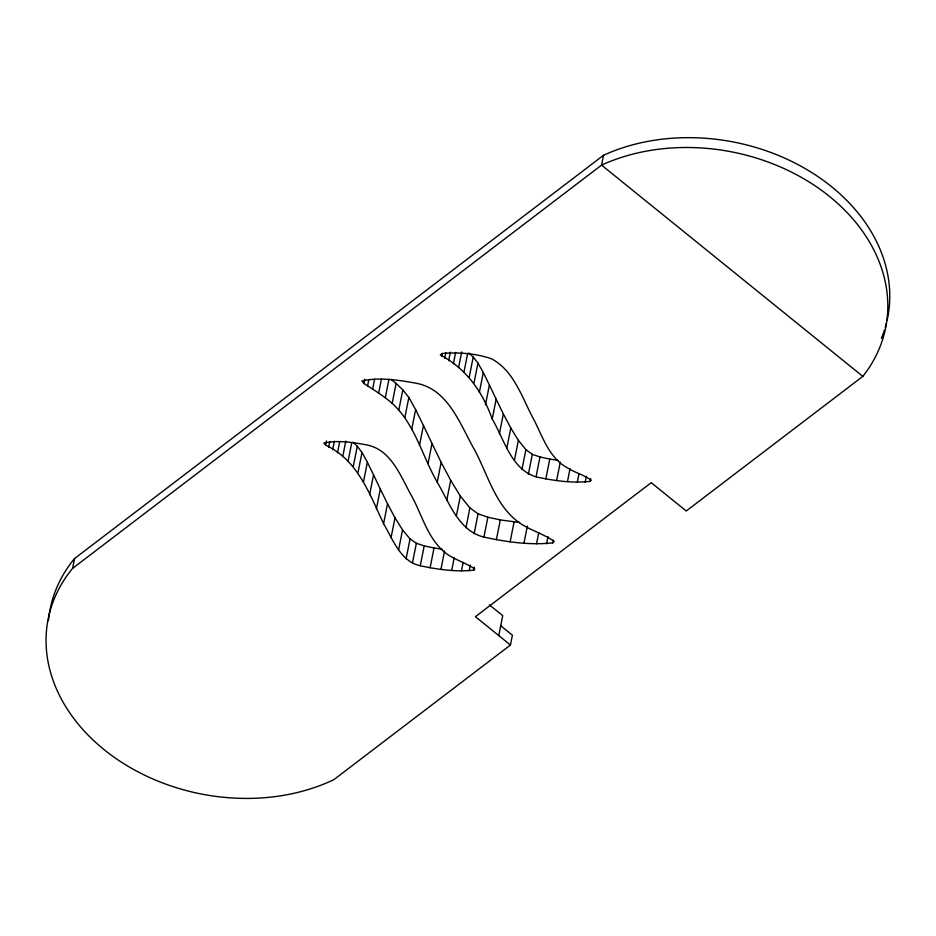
<?xml version="1.0" encoding="UTF-8"?>
<svg xmlns="http://www.w3.org/2000/svg" width="936" height="936" viewBox="0 0 936 936"><rect width="100%" height="100%" fill="white"/><g stroke="black" fill="none" stroke-linecap="round" stroke-linejoin="round"><path stroke-width="1.4" d="M500.725 625.751L512.401 635.193L510.448 645.033L333.883 779.641A183.76 141.792 11.2 0 1 104.072 749.619A183.76 141.792 11.2 0 1 72.61 568.374L74.564 558.535L603.498 155.271A184.462 142.342 11.2 0 1 805.709 168.901A184.462 142.342 11.2 0 1 887.106 320.334M325.646 445.197L323.844 443.02C337.814 440.014 352.591 442.342 366.514 444.881C390.803 449.409 400.292 475.43 410.845 494.594C421.972 514.063 427.284 538.469 445.489 552.907C454.37 559.833 465.719 562.63 474.809 568.983L473.838 570.106C455.972 572.188 437.767 569.451 420.252 565.765C400.315 561.331 392.898 539.347 383.584 523.692C369.591 494.044 357.657 459.857 325.646 445.197L326.488 440.938M328.641 447.162L329.764 441.488M332.69 449.713L334.374 441.195M337.475 452.872L339.721 441.511M342.716 456.639L345.805 441.031M348.098 461.062L351.76 442.611M363.905 383.479L361.904 380.917C379.759 377.056 398.654 380.039 416.45 383.292C447.49 389.2 459.494 422.581 472.996 447.092C487.13 471.826 493.834 502.96 517.187 521.13C528.407 529.881 542.857 533.298 554.264 541.453L552.79 542.868C529.799 545.36 506.411 541.991 483.935 537.088C458.453 530.841 449.257 502.41 437.241 482.227C422.195 456.136 415.046 424.148 392.172 403.334C383.467 395.717 373.546 389.774 363.905 383.479L364.748 379.22M367.579 385.913L368.702 380.238M353.34 466.14L357.283 446.273L353.083 442.201M372.633 389.095L374.599 379.15M358.055 472.329L361.986 452.451L357.283 446.273M378.659 393.038L381.478 378.846M363.437 482.11L367.368 462.232L361.986 452.451M385.304 397.777L388.955 379.326M369.603 494.723L373.546 474.844L367.368 462.232M392.172 403.334L396.103 383.456L391.201 379.49M376.377 508.973L380.32 489.095L373.546 474.844M398.888 409.734L402.819 389.856L396.103 383.456M383.584 523.692L387.527 503.814L380.32 489.095M404.914 417.351L408.845 397.484L402.819 389.856M411.7 429.472L415.631 409.594L408.845 397.484M391.061 537.685L394.992 517.807L387.527 503.814M398.619 549.771L402.55 529.905L394.992 517.807M419.492 445.337L423.435 425.459L415.631 409.594M441.804 356.288L442.365 353.445C458.909 352.193 475.933 353.34 491.669 358.874C514.496 371.077 522.288 398.654 534.058 420.03C543.044 437.545 549.596 459.038 568.55 468.421C575.722 473.066 584.532 475.032 591.236 480.297L590.078 481.408C572.048 483.35 553.691 480.706 536.059 476.857C511.079 469.182 504.211 439.218 492.207 419.035C482.461 391.494 466.198 368.714 440.294 354.931L442.342 353.551M444.682 358.195L445.817 352.521M406.095 558.792L410.026 538.914L402.55 529.905M428.08 463.425L432.022 443.547L423.435 425.459M448.648 360.699L450.333 352.182M412.425 563.144L416.356 543.278L410.026 538.914M453.387 363.8L455.633 352.439M458.605 367.52L461.694 351.901M420.252 565.765L424.195 545.899L416.356 543.278M437.241 482.227L441.172 462.349L432.022 443.547M464.01 371.885L467.661 353.434M430.092 567.86L434.023 547.981L442.143 549.151M469.287 376.915L473.218 357.037L468.995 353.012M446.753 500.222L450.684 480.355L441.172 462.349M474.014 382.894L477.957 363.028L473.218 357.037M440.914 569.404L444.565 550.953M479.349 392.406L483.28 372.528L477.957 363.028M456.394 515.911L460.325 496.033L450.684 480.355M451.702 570.422L454.229 557.645M485.468 404.843L489.399 384.977L483.28 372.528M465.952 527.752L469.884 507.874L460.325 496.033M461.46 570.878L463.156 562.36M492.207 419.035L496.15 399.169L489.399 384.977M474.131 533.707L478.074 513.829L469.884 507.874M469.182 570.773L470.305 565.098M499.403 433.789L503.346 413.923L496.15 399.169M473.838 570.106L474.4 567.263M483.935 537.088L487.867 517.222L478.074 513.829M506.879 447.911L510.81 428.045L503.346 413.923M496.361 539.803L500.304 519.925L519.609 522.487M514.449 460.219L518.392 440.353L510.81 428.045M521.96 469.521L525.892 449.643L518.392 440.353M510.143 541.827L514.075 521.949M528.372 474.201L532.315 454.323L525.892 449.643M498.771 635.591L502.726 615.607L489.376 604.878M536.059 476.857L539.99 456.979L532.315 454.323M523.961 543.149L527.342 526.114M603.498 155.271L601.555 165.11L72.61 568.374M545.817 478.986L549.748 459.108L557.856 460.301M536.55 543.769L538.797 532.42M556.627 480.577L560.278 462.127M546.589 543.676L547.993 536.585M552.79 542.868L553.351 540.025M567.473 481.619L570.001 468.842M577.348 482.11L579.033 473.593M585.222 482.052L586.345 476.365M590.078 481.408L590.639 478.577M862.817 376.389L601.555 165.11A184.462 142.342 11.2 0 1 829.577 196.49A184.462 142.342 11.2 0 1 862.817 376.389L686.252 510.997L651.222 482.672L475.418 616.695L510.448 645.033M424.195 545.899L434.023 547.981M539.99 456.979L549.748 459.108M487.867 517.222L500.304 519.925M886.427 323.177A184.462 142.342 11.2 0 1 885.269 327.413M884.403 330.197A184.462 142.342 11.2 0 1 881.384 338.411M48.461 620.591A183.76 141.792 11.2 0 1 74.564 558.535"/></g></svg>
